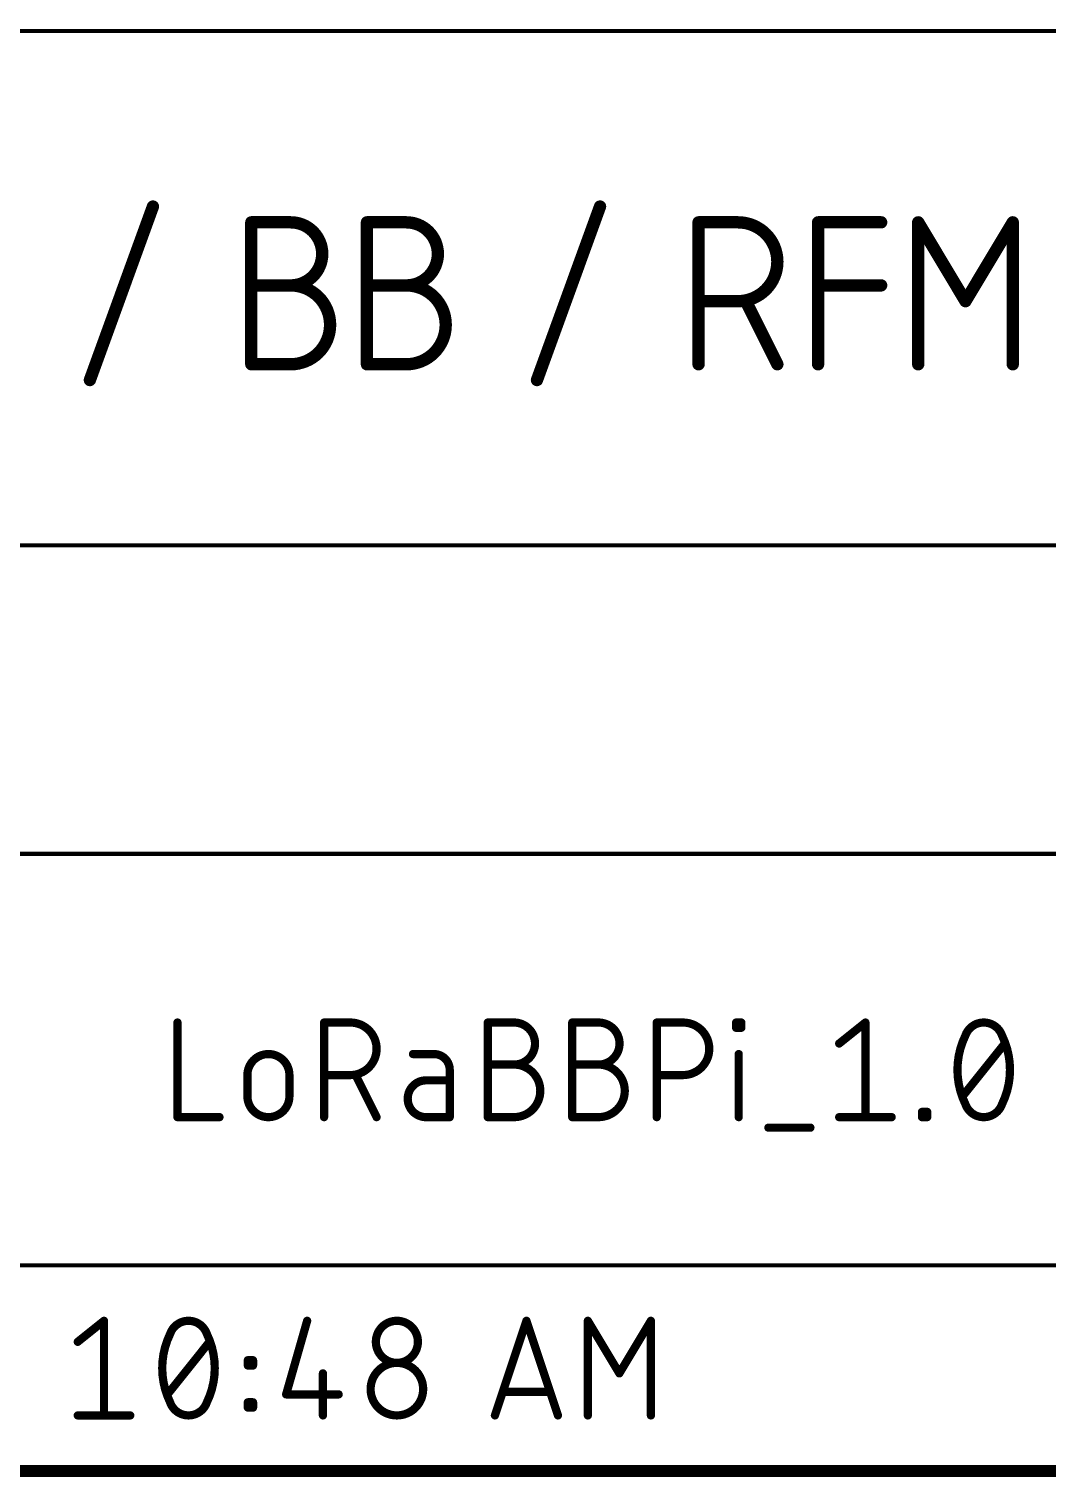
# Model space of a CAD drawing. Extents: x 0 to 264, y 0 to 180.
# Drawn here: x 195.31 to 220.47, y -0.15 to 35.61 of the extents above; entities that cross this region are included whole.
import ezdxf

# ---------------------------------------------------------------- set-up
doc = ezdxf.new("R2010")
doc.units = 0
doc.layers.add('91', color=122, linetype='CONTINUOUS')
doc.layers.add('94', color=12, linetype='CONTINUOUS')

msp = doc.modelspace()

# ---------------------------------------------------------------- linework, layer by layer
at = {"layer": '91'}
for points, const_width in [([(196.8191, 26.9409), (198.377, 31.2251)], 0.3048), ([(207.8681, 26.9409), (209.426, 31.2251)], 0.3048), ([(200.8083, 27.3304), (200.8083, 30.8356)], 0.3048), ([(200.8083, 30.8356), (201.782, 30.8356)], 0.3048), ([(203.6658, 27.3304), (203.6658, 30.8356)], 0.3048), ([(203.6658, 30.8356), (204.6395, 30.8356)], 0.3048), ([(211.8614, 27.3304), (211.8614, 30.8356)], 0.3048), ([(211.8614, 30.8356), (212.835, 30.8356)], 0.3048), ([(214.8157, 27.3304), (214.8157, 30.8356)], 0.3048), ([(214.8157, 30.8356), (216.3736, 30.8356)], 0.3048), ([(217.2894, 27.3304), (217.2894, 30.8356)], 0.3048), ([(217.2894, 30.8356), (218.4578, 28.8883)], 0.3048), ([(218.4578, 28.8883), (219.6262, 30.8356)], 0.3048), ([(219.6262, 30.8356), (219.6262, 27.3304)], 0.3048), ([(200.8083, 29.2777), (201.782, 29.2777)], 0.3048), ([(203.6658, 29.2777), (204.6395, 29.2777)], 0.3048), ([(214.8157, 29.2777), (216.3736, 29.2777)], 0.3048), ([(212.835, 28.8883), (211.8614, 28.8883)], 0.3048), ([(213.8087, 27.3304), (213.0298, 28.8883)], 0.3048), ([(201.782, 27.3304), (200.8083, 27.3304)], 0.3048), ([(204.6395, 27.3304), (203.6658, 27.3304)], 0.3048), ([(198.9836, 11.0744), (198.9836, 8.7376)], 0.2032), ([(202.6065, 8.7376), (202.6065, 11.0744)], 0.2032), ([(202.6065, 11.0744), (203.2556, 11.0744)], 0.2032), ([(206.6515, 8.7376), (206.6515, 11.0744)], 0.2032), ([(206.6515, 11.0744), (207.3006, 11.0744)], 0.2032), ([(208.7393, 8.7376), (208.7393, 11.0744)], 0.2032), ([(208.7393, 11.0744), (209.3885, 11.0744)], 0.2032), ([(210.8272, 8.7376), (210.8272, 11.0744)], 0.2032), ([(210.8272, 11.0744), (211.4763, 11.0744)], 0.2032), ([(212.7886, 10.9446), (212.7886, 11.0744)], 0.2032), ([(212.7886, 11.0744), (212.9184, 11.0744)], 0.2032), ([(212.9184, 11.0744), (212.9184, 10.9446)], 0.2032), ([(215.3362, 10.5551), (215.9853, 11.0744)], 0.2032), ([(215.9853, 11.0744), (215.9853, 8.7376)], 0.2032), ([(212.9184, 10.9446), (212.7886, 10.9446)], 0.2032), ([(205.3227, 10.2955), (204.8034, 10.2955)], 0.2032), ([(212.8535, 8.7376), (212.8535, 10.2955)], 0.2032), ([(218.389, 9.2569), (219.4276, 10.5551)], 0.2032), ([(206.6515, 10.0358), (207.3006, 10.0358)], 0.2032), ([(208.7393, 10.0358), (209.3885, 10.0358)], 0.2032), ([(200.7117, 9.2569), (200.7117, 9.7762)], 0.2032), ([(201.7503, 9.7762), (201.7503, 9.2569)], 0.2032), ([(203.2556, 9.7762), (202.6065, 9.7762)], 0.2032), ([(203.9047, 8.7376), (203.3855, 9.7762)], 0.2032), ([(205.7121, 9.6464), (205.1279, 9.6464)], 0.2032), ([(205.7121, 8.7376), (205.7121, 9.906)], 0.2032), ([(211.4763, 9.7762), (210.8272, 9.7762)], 0.2032), ([(217.3819, 8.7376), (217.3819, 8.8674)], 0.2032), ([(217.3819, 8.8674), (217.5117, 8.8674)], 0.2032), ([(217.5117, 8.8674), (217.5117, 8.7376)], 0.2032), ([(198.9836, 8.7376), (200.0222, 8.7376)], 0.2032), ([(205.1279, 8.7376), (205.7121, 8.7376)], 0.2032), ([(207.3006, 8.7376), (206.6515, 8.7376)], 0.2032), ([(209.3885, 8.7376), (208.7393, 8.7376)], 0.2032), ([(215.3362, 8.7376), (216.6344, 8.7376)], 0.2032), ([(217.5117, 8.7376), (217.3819, 8.7376)], 0.2032), ([(213.5869, 8.478), (214.6255, 8.478)], 0.2032)]:
    msp.add_lwpolyline(points, dxfattribs=dict(at, const_width=const_width))
for points, const_width in [([(198.4486, 31.199, 1), (198.3054, 31.2511)], 0.1524), ([(209.4976, 31.199, 1), (209.3544, 31.2511)], 0.1524), ([(200.8845, 30.8356, 1), (200.7321, 30.8356)], 0.1524), ([(200.8083, 30.9118, 1), (200.8083, 30.7594)], 0.1524), ([(201.782, 29.2777, 1), (201.782, 30.8356)], 0.3048), ([(201.782, 30.9118, 1), (201.782, 30.7594)], 0.1524), ([(201.782, 30.7594, 1), (201.782, 30.9118)], 0.1524), ([(203.742, 30.8356, 1), (203.5896, 30.8356)], 0.1524), ([(203.6658, 30.9118, 1), (203.6658, 30.7594)], 0.1524), ([(204.6395, 29.2777, 1), (204.6395, 30.8356)], 0.3048), ([(204.6395, 30.9118, 1), (204.6395, 30.7594)], 0.1524), ([(204.6395, 30.7594, 1), (204.6395, 30.9118)], 0.1524), ([(211.9376, 30.8356, 1), (211.7852, 30.8356)], 0.1524), ([(211.8614, 30.9118, 1), (211.8614, 30.7594)], 0.1524), ([(212.835, 28.8883, 1), (212.835, 30.8356)], 0.3048), ([(212.835, 30.9118, 1), (212.835, 30.7594)], 0.1524), ([(212.835, 30.7594, 1), (212.835, 30.9118)], 0.1524), ([(214.8919, 30.8356, 1), (214.7395, 30.8356)], 0.1524), ([(214.8157, 30.9118, 1), (214.8157, 30.7594)], 0.1524), ([(216.3736, 30.7594, 1), (216.3736, 30.9118)], 0.1524), ([(217.3656, 30.8356, 1), (217.2132, 30.8356)], 0.1524), ([(217.3548, 30.8748, 1), (217.2241, 30.7964)], 0.1524), ([(219.7024, 30.8356, 1), (219.55, 30.8356)], 0.1524), ([(219.6916, 30.7964, 1), (219.5609, 30.8748)], 0.1524), ([(200.8083, 29.3539, 1), (200.8083, 29.2015)], 0.1524), ([(201.782, 27.3304, 1), (201.782, 29.2777)], 0.3048), ([(201.782, 29.3539, 1), (201.782, 29.2015)], 0.1524), ([(201.782, 29.3539, 1), (201.782, 29.2015)], 0.1524), ([(201.782, 29.2015, 1), (201.782, 29.3539)], 0.1524), ([(203.6658, 29.3539, 1), (203.6658, 29.2015)], 0.1524), ([(204.6395, 27.3304, 1), (204.6395, 29.2777)], 0.3048), ([(204.6395, 29.3539, 1), (204.6395, 29.2015)], 0.1524), ([(204.6395, 29.3539, 1), (204.6395, 29.2015)], 0.1524), ([(204.6395, 29.2015, 1), (204.6395, 29.3539)], 0.1524), ([(214.8157, 29.3539, 1), (214.8157, 29.2015)], 0.1524), ([(216.3736, 29.2015, 1), (216.3736, 29.3539)], 0.1524), ([(211.8614, 28.9645, 1), (211.8614, 28.8121)], 0.1524), ([(212.835, 28.9645, 1), (212.835, 28.8121)], 0.1524), ([(212.835, 28.8121, 1), (212.835, 28.9645)], 0.1524), ([(213.0979, 28.9223, 1), (212.9616, 28.8542)], 0.1524), ([(218.3925, 28.9275, 1), (218.5232, 28.8491)], 0.1524), ([(218.3925, 28.8491, 1), (218.5232, 28.9275)], 0.1524), ([(200.8083, 27.4066, 1), (200.8083, 27.2542)], 0.1524), ([(200.7321, 27.3304, 1), (200.8845, 27.3304)], 0.1524), ([(201.782, 27.4066, 1), (201.782, 27.2542)], 0.1524), ([(201.782, 27.2542, 1), (201.782, 27.4066)], 0.1524), ([(203.6658, 27.4066, 1), (203.6658, 27.2542)], 0.1524), ([(203.5896, 27.3304, 1), (203.742, 27.3304)], 0.1524), ([(204.6395, 27.4066, 1), (204.6395, 27.2542)], 0.1524), ([(204.6395, 27.2542, 1), (204.6395, 27.4066)], 0.1524), ([(211.7852, 27.3304, 1), (211.9376, 27.3304)], 0.1524), ([(213.7406, 27.2963, 1), (213.8769, 27.3645)], 0.1524), ([(214.7395, 27.3304, 1), (214.8919, 27.3304)], 0.1524), ([(217.2132, 27.3304, 1), (217.3656, 27.3304)], 0.1524), ([(219.55, 27.3304, 1), (219.7024, 27.3304)], 0.1524), ([(196.7475, 26.967, 1), (196.8907, 26.9149)], 0.1524), ([(207.7965, 26.967, 1), (207.9397, 26.9149)], 0.1524), ([(199.0344, 11.0744, 1), (198.9328, 11.0744)], 0.1016), ([(202.6573, 11.0744, 1), (202.5557, 11.0744)], 0.1016), ([(202.6065, 11.1252, 1), (202.6065, 11.0236)], 0.1016), ([(203.2556, 9.7762, 1), (203.2556, 11.0744)], 0.2032), ([(203.2556, 11.1252, 1), (203.2556, 11.0236)], 0.1016), ([(203.2556, 11.0236, 1), (203.2556, 11.1252)], 0.1016), ([(206.7023, 11.0744, 1), (206.6007, 11.0744)], 0.1016), ([(206.6515, 11.1252, 1), (206.6515, 11.0236)], 0.1016), ([(207.3006, 10.0358, 1), (207.3006, 11.0744)], 0.2032), ([(207.3006, 11.1252, 1), (207.3006, 11.0236)], 0.1016), ([(207.3006, 11.0236, 1), (207.3006, 11.1252)], 0.1016), ([(208.7901, 11.0744, 1), (208.6885, 11.0744)], 0.1016), ([(208.7393, 11.1252, 1), (208.7393, 11.0236)], 0.1016), ([(209.3885, 10.0358, 1), (209.3885, 11.0744)], 0.2032), ([(209.3885, 11.1252, 1), (209.3885, 11.0236)], 0.1016), ([(209.3885, 11.0236, 1), (209.3885, 11.1252)], 0.1016), ([(210.878, 11.0744, 1), (210.7764, 11.0744)], 0.1016), ([(210.8272, 11.1252, 1), (210.8272, 11.0236)], 0.1016), ([(211.4763, 9.7762, 1), (211.4763, 11.0744)], 0.2032), ([(211.4763, 11.1252, 1), (211.4763, 11.0236)], 0.1016), ([(211.4763, 11.0236, 1), (211.4763, 11.1252)], 0.1016), ([(212.8394, 11.0744, 1), (212.7378, 11.0744)], 0.1016), ([(212.7886, 11.1252, 1), (212.7886, 11.0236)], 0.1016), ([(212.9692, 11.0744, 1), (212.8676, 11.0744)], 0.1016), ([(212.9184, 11.0236, 1), (212.9184, 11.1252)], 0.1016), ([(216.0361, 11.0744, 1), (215.9345, 11.0744)], 0.1016), ([(216.017, 11.0347, 1), (215.9536, 11.1141)], 0.1016), ([(218.9083, 11.0744, 0.3205), (218.4539, 10.7498)], 0.2032), ([(219.3627, 10.7498, 0.3205), (218.9083, 11.0744)], 0.2032), ([(218.9083, 11.1252, 1), (218.9083, 11.0236)], 0.1016), ([(218.9083, 11.0236, 1), (218.9083, 11.1252)], 0.1016), ([(212.7886, 10.9954, 1), (212.7886, 10.8938)], 0.1016), ([(212.7378, 10.9446, 1), (212.8394, 10.9446)], 0.1016), ([(212.8676, 10.9446, 1), (212.9692, 10.9446)], 0.1016), ([(212.9184, 10.8938, 1), (212.9184, 10.9954)], 0.1016), ([(218.4539, 10.7498, 0.1139), (218.2592, 9.906)], 0.2032), ([(218.4059, 10.7663, 1), (218.502, 10.7334)], 0.1016), ([(218.4996, 10.7276, 1), (218.4083, 10.7721)], 0.1016), ([(219.4084, 10.7721, 1), (219.317, 10.7276)], 0.1016), ([(219.5574, 9.906, 0.1139), (219.3627, 10.7498)], 0.2032), ([(219.3146, 10.7334, 1), (219.4108, 10.7663)], 0.1016), ([(201.7503, 9.7762, 1), (200.7117, 9.7762)], 0.2032), ([(204.8034, 10.3463, 1), (204.8034, 10.2447)], 0.1016), ([(205.7121, 9.906, 0.4142), (205.3227, 10.2955)], 0.2032), ([(205.3227, 10.3463, 1), (205.3227, 10.2447)], 0.1016), ([(205.3227, 10.2447, 1), (205.3227, 10.3463)], 0.1016), ([(212.9043, 10.2955, 1), (212.8027, 10.2955)], 0.1016), ([(215.3045, 10.5948, 1), (215.3679, 10.5154)], 0.1016), ([(219.4673, 10.5234, 1), (219.3879, 10.5868)], 0.1016), ([(206.6515, 10.0866, 1), (206.6515, 9.985)], 0.1016), ([(207.3006, 8.7376, 1), (207.3006, 10.0358)], 0.2032), ([(207.3006, 10.0866, 1), (207.3006, 9.985)], 0.1016), ([(207.3006, 10.0866, 1), (207.3006, 9.985)], 0.1016), ([(207.3006, 9.985, 1), (207.3006, 10.0866)], 0.1016), ([(208.7393, 10.0866, 1), (208.7393, 9.985)], 0.1016), ([(209.3885, 8.7376, 1), (209.3885, 10.0358)], 0.2032), ([(209.3885, 10.0866, 1), (209.3885, 9.985)], 0.1016), ([(209.3885, 10.0866, 1), (209.3885, 9.985)], 0.1016), ([(209.3885, 9.985, 1), (209.3885, 10.0866)], 0.1016), ([(200.7625, 9.7762, 1), (200.6609, 9.7762)], 0.1016), ([(200.6609, 9.7762, 1), (200.7625, 9.7762)], 0.1016), ([(201.8011, 9.7762, 1), (201.6995, 9.7762)], 0.1016), ([(201.6995, 9.7762, 1), (201.8011, 9.7762)], 0.1016), ([(202.6065, 9.827, 1), (202.6065, 9.7254)], 0.1016), ([(203.2556, 9.827, 1), (203.2556, 9.7254)], 0.1016), ([(203.2556, 9.7254, 1), (203.2556, 9.827)], 0.1016), ([(203.4309, 9.7989, 1), (203.34, 9.7535)], 0.1016), ([(205.1279, 9.6464, 1), (205.1279, 8.7376)], 0.2032), ([(205.1279, 9.6972, 1), (205.1279, 9.5956)], 0.1016), ([(205.1279, 9.5956, 1), (205.1279, 9.6972)], 0.1016), ([(205.7629, 9.906, 1), (205.6613, 9.906)], 0.1016), ([(205.6613, 9.906, 1), (205.7629, 9.906)], 0.1016), ([(205.7121, 9.5956, 1), (205.7121, 9.6972)], 0.1016), ([(210.8272, 9.827, 1), (210.8272, 9.7254)], 0.1016), ([(211.4763, 9.827, 1), (211.4763, 9.7254)], 0.1016), ([(211.4763, 9.7254, 1), (211.4763, 9.827)], 0.1016), ([(218.2592, 9.906, 0.1139), (218.4539, 9.0622)], 0.2032), ([(218.31, 9.906, 1), (218.2084, 9.906)], 0.1016), ([(218.2084, 9.906, 1), (218.31, 9.906)], 0.1016), ([(219.3627, 9.0622, 0.1139), (219.5574, 9.906)], 0.2032), ([(219.6082, 9.906, 1), (219.5066, 9.906)], 0.1016), ([(219.5066, 9.906, 1), (219.6082, 9.906)], 0.1016), ([(200.7117, 9.2569, 1), (201.7503, 9.2569)], 0.2032), ([(200.7625, 9.2569, 1), (200.6609, 9.2569)], 0.1016), ([(200.6609, 9.2569, 1), (200.7625, 9.2569)], 0.1016), ([(201.8011, 9.2569, 1), (201.6995, 9.2569)], 0.1016), ([(201.6995, 9.2569, 1), (201.8011, 9.2569)], 0.1016), ([(218.3494, 9.2886, 1), (218.4287, 9.2252)], 0.1016), ([(217.4327, 8.8674, 1), (217.3311, 8.8674)], 0.1016), ([(217.3819, 8.9182, 1), (217.3819, 8.8166)], 0.1016), ([(217.5625, 8.8674, 1), (217.4609, 8.8674)], 0.1016), ([(217.5117, 8.8166, 1), (217.5117, 8.9182)], 0.1016), ([(218.4539, 9.0622, 0.3205), (218.9083, 8.7376)], 0.2032), ([(218.502, 9.0786, 1), (218.4059, 9.0457)], 0.1016), ([(218.4083, 9.0399, 1), (218.4996, 9.0844)], 0.1016), ([(218.9083, 8.7376, 0.3205), (219.3627, 9.0622)], 0.2032), ([(219.317, 9.0844, 1), (219.4084, 9.0399)], 0.1016), ([(219.4108, 9.0457, 1), (219.3146, 9.0786)], 0.1016), ([(198.9836, 8.7884, 1), (198.9836, 8.6868)], 0.1016), ([(198.9328, 8.7376, 1), (199.0344, 8.7376)], 0.1016), ([(200.0222, 8.6868, 1), (200.0222, 8.7884)], 0.1016), ([(202.5557, 8.7376, 1), (202.6573, 8.7376)], 0.1016), ([(203.8593, 8.7149, 1), (203.9502, 8.7603)], 0.1016), ([(205.1279, 8.7884, 1), (205.1279, 8.6868)], 0.1016), ([(205.1279, 8.6868, 1), (205.1279, 8.7884)], 0.1016), ([(205.6613, 8.7376, 1), (205.7629, 8.7376)], 0.1016), ([(205.7121, 8.6868, 1), (205.7121, 8.7884)], 0.1016), ([(206.6515, 8.7884, 1), (206.6515, 8.6868)], 0.1016), ([(206.6007, 8.7376, 1), (206.7023, 8.7376)], 0.1016), ([(207.3006, 8.7884, 1), (207.3006, 8.6868)], 0.1016), ([(207.3006, 8.6868, 1), (207.3006, 8.7884)], 0.1016), ([(208.7393, 8.7884, 1), (208.7393, 8.6868)], 0.1016), ([(208.6885, 8.7376, 1), (208.7901, 8.7376)], 0.1016), ([(209.3885, 8.7884, 1), (209.3885, 8.6868)], 0.1016), ([(209.3885, 8.6868, 1), (209.3885, 8.7884)], 0.1016), ([(210.7764, 8.7376, 1), (210.878, 8.7376)], 0.1016), ([(212.8027, 8.7376, 1), (212.9043, 8.7376)], 0.1016), ([(215.3362, 8.7884, 1), (215.3362, 8.6868)], 0.1016), ([(215.9345, 8.7376, 1), (216.0361, 8.7376)], 0.1016), ([(216.6344, 8.6868, 1), (216.6344, 8.7884)], 0.1016), ([(217.3819, 8.7884, 1), (217.3819, 8.6868)], 0.1016), ([(217.3311, 8.7376, 1), (217.4327, 8.7376)], 0.1016), ([(217.4609, 8.7376, 1), (217.5625, 8.7376)], 0.1016), ([(217.5117, 8.6868, 1), (217.5117, 8.7884)], 0.1016), ([(218.9083, 8.7884, 1), (218.9083, 8.6868)], 0.1016), ([(218.9083, 8.6868, 1), (218.9083, 8.7884)], 0.1016), ([(213.5869, 8.5288, 1), (213.5869, 8.4272)], 0.1016), ([(214.6255, 8.4272, 1), (214.6255, 8.5288)], 0.1016)]:
    msp.add_lwpolyline(points, format="xyb", dxfattribs=dict(at, const_width=const_width))
at = {"layer": '94'}
for points, const_width in [([(264.16, 35.56), (162.56, 35.56)], 0.1016), ([(162.56, 22.86), (264.16, 22.86)], 0.1016), ([(250.19, 15.24), (162.56, 15.24)], 0.1016), ([(162.56, 5.08), (233.68, 5.08)], 0.1016), ([(196.5188, 3.1891), (197.1679, 3.7084)], 0.2032), ([(197.1679, 3.7084), (197.1679, 1.3716)], 0.2032), ([(202.1881, 3.7084), (201.6689, 1.8909)], 0.2032), ([(206.8283, 1.3716), (207.6073, 3.7084)], 0.2032), ([(207.6073, 3.7084), (208.3862, 1.3716)], 0.2032), ([(209.125, 1.3716), (209.125, 3.7084)], 0.2032), ([(209.125, 3.7084), (209.9039, 2.4102)], 0.2032), ([(209.9039, 2.4102), (210.6829, 3.7084)], 0.2032), ([(210.6829, 3.7084), (210.6829, 1.3716)], 0.2032), ([(198.7365, 1.8909), (199.775, 3.1891)], 0.2032), ([(200.7219, 2.6049), (200.7219, 2.7347)], 0.2032), ([(200.7219, 2.7347), (200.8518, 2.7347)], 0.2032), ([(200.8518, 2.6049), (200.7219, 2.6049)], 0.2032), ([(200.8518, 2.7347), (200.8518, 2.6049)], 0.2032), ([(202.5776, 2.4102), (202.5776, 1.3716)], 0.2032), ([(200.7219, 1.5663), (200.7219, 1.6962)], 0.2032), ([(200.7219, 1.6962), (200.8518, 1.6962)], 0.2032), ([(200.8518, 1.6962), (200.8518, 1.5663)], 0.2032), ([(201.6689, 1.8909), (202.9671, 1.8909)], 0.2032), ([(208.1915, 1.9558), (207.0231, 1.9558)], 0.2032), ([(196.5188, 1.3716), (197.817, 1.3716)], 0.2032), ([(200.8518, 1.5663), (200.7219, 1.5663)], 0.2032), ([(0, 0), (264.16, 0)], 0.3), ([(162.56, 0), (233.68, 0)], 0.1016)]:
    msp.add_lwpolyline(points, dxfattribs=dict(at, const_width=const_width))
for points, const_width in [([(197.2187, 3.7084, 1), (197.1171, 3.7084)], 0.1016), ([(197.1996, 3.6687, 1), (197.1361, 3.7481)], 0.1016), ([(199.2557, 3.7084, 0.3205), (198.8014, 3.3838)], 0.2032), ([(199.7101, 3.3838, 0.3205), (199.2557, 3.7084)], 0.2032), ([(199.2557, 3.7592, 1), (199.2557, 3.6576)], 0.1016), ([(199.2557, 3.6576, 1), (199.2557, 3.7592)], 0.1016), ([(202.237, 3.6944, 1), (202.1393, 3.7224)], 0.1016), ([(204.9251, 3.1891, 1), (203.8866, 3.1891)], 0.2032), ([(207.6554, 3.7245, 1), (207.5591, 3.6923)], 0.1016), ([(207.6554, 3.6923, 1), (207.5591, 3.7245)], 0.1016), ([(209.1758, 3.7084, 1), (209.0742, 3.7084)], 0.1016), ([(209.1685, 3.7345, 1), (209.0814, 3.6823)], 0.1016), ([(210.7337, 3.7084, 1), (210.632, 3.7084)], 0.1016), ([(210.7264, 3.6823, 1), (210.6393, 3.7345)], 0.1016), ([(196.487, 3.2288, 1), (196.5505, 3.1494)], 0.1016), ([(198.8014, 3.3838, 0.1139), (198.6066, 2.54)], 0.2032), ([(198.7533, 3.4003, 1), (198.8494, 3.3674)], 0.1016), ([(198.847, 3.3616, 1), (198.7557, 3.4061)], 0.1016), ([(199.9049, 2.54, 0.1139), (199.7101, 3.3838)], 0.2032), ([(199.7558, 3.4061, 1), (199.6645, 3.3616)], 0.1016), ([(199.6621, 3.3674, 1), (199.7582, 3.4003)], 0.1016), ([(199.8147, 3.1574, 1), (199.7354, 3.2208)], 0.1016), ([(203.8865, 3.1891, 1), (204.9251, 3.1891)], 0.2032), ([(203.9374, 3.1891, 1), (203.8357, 3.1891)], 0.1016), ([(203.8358, 3.1891, 1), (203.9374, 3.1891)], 0.1016), ([(204.9759, 3.1891, 1), (204.8743, 3.1891)], 0.1016), ([(204.8743, 3.1891, 1), (204.9759, 3.1891)], 0.1016), ([(198.6066, 2.54, 0.1139), (198.8014, 1.6962)], 0.2032), ([(198.6574, 2.54, 1), (198.5558, 2.54)], 0.1016), ([(198.5558, 2.54, 1), (198.6574, 2.54)], 0.1016), ([(199.7101, 1.6962, 0.1139), (199.9049, 2.54)], 0.2032), ([(199.9557, 2.54, 1), (199.8541, 2.54)], 0.1016), ([(199.8541, 2.54, 1), (199.9557, 2.54)], 0.1016), ([(200.7727, 2.7347, 1), (200.6711, 2.7347)], 0.1016), ([(200.7219, 2.7855, 1), (200.7219, 2.6839)], 0.1016), ([(200.7219, 2.6557, 1), (200.7219, 2.5541)], 0.1016), ([(200.6711, 2.6049, 1), (200.7727, 2.6049)], 0.1016), ([(200.9026, 2.7347, 1), (200.801, 2.7347)], 0.1016), ([(200.801, 2.6049, 1), (200.9026, 2.6049)], 0.1016), ([(200.8518, 2.6839, 1), (200.8518, 2.7855)], 0.1016), ([(200.8518, 2.5541, 1), (200.8518, 2.6557)], 0.1016), ([(202.6284, 2.4102, 1), (202.5268, 2.4102)], 0.1016), ([(205.055, 2.0207, 1), (203.7567, 2.0207)], 0.2032), ([(209.8604, 2.4363, 1), (209.9475, 2.384)], 0.1016), ([(209.8604, 2.384, 1), (209.9475, 2.4363)], 0.1016), ([(198.6968, 1.9226, 1), (198.7761, 1.8592)], 0.1016), ([(198.8014, 1.6962, 0.3205), (199.2557, 1.3716)], 0.2032), ([(198.8494, 1.7126, 1), (198.7533, 1.6797)], 0.1016), ([(199.2557, 1.3716, 0.3205), (199.7101, 1.6962)], 0.2032), ([(199.7582, 1.6797, 1), (199.6621, 1.7126)], 0.1016), ([(200.7727, 1.6962, 1), (200.6711, 1.6962)], 0.1016), ([(200.7219, 1.747, 1), (200.7219, 1.6454)], 0.1016), ([(200.9026, 1.6962, 1), (200.801, 1.6962)], 0.1016), ([(200.8518, 1.6454, 1), (200.8518, 1.747)], 0.1016), ([(201.62, 1.9048, 1), (201.7177, 1.8769)], 0.1016), ([(201.6689, 1.9417, 1), (201.6689, 1.8401)], 0.1016), ([(202.9671, 1.8401, 1), (202.9671, 1.9417)], 0.1016), ([(203.7567, 2.0207, 1), (205.055, 2.0207)], 0.2032), ([(203.8075, 2.0207, 1), (203.7059, 2.0207)], 0.1016), ([(203.7059, 2.0207, 1), (203.8075, 2.0207)], 0.1016), ([(205.1058, 2.0207, 1), (205.0042, 2.0207)], 0.1016), ([(205.0042, 2.0207, 1), (205.1058, 2.0207)], 0.1016), ([(207.0231, 2.0066, 1), (207.0231, 1.905)], 0.1016), ([(208.1915, 1.905, 1), (208.1915, 2.0066)], 0.1016), ([(196.5188, 1.4224, 1), (196.5188, 1.3208)], 0.1016), ([(197.817, 1.3208, 1), (197.817, 1.4224)], 0.1016), ([(198.7557, 1.6739, 1), (198.847, 1.7184)], 0.1016), ([(199.2557, 1.4224, 1), (199.2557, 1.3208)], 0.1016), ([(199.2557, 1.3208, 1), (199.2557, 1.4224)], 0.1016), ([(199.6645, 1.7184, 1), (199.7558, 1.6739)], 0.1016), ([(200.7219, 1.6171, 1), (200.7219, 1.5155)], 0.1016), ([(200.6711, 1.5663, 1), (200.7727, 1.5663)], 0.1016), ([(200.801, 1.5663, 1), (200.9026, 1.5663)], 0.1016), ([(200.8518, 1.5155, 1), (200.8518, 1.6171)], 0.1016), ([(206.7801, 1.3877, 1), (206.8765, 1.3555)], 0.1016), ([(208.338, 1.3555, 1), (208.4344, 1.3877)], 0.1016), ([(197.1171, 1.3716, 1), (197.2187, 1.3716)], 0.1016), ([(202.5268, 1.3716, 1), (202.6284, 1.3716)], 0.1016), ([(209.0742, 1.3716, 1), (209.1758, 1.3716)], 0.1016), ([(210.632, 1.3716, 1), (210.7337, 1.3716)], 0.1016)]:
    msp.add_lwpolyline(points, format="xyb", dxfattribs=dict(at, const_width=const_width))

doc.saveas('drawing.dxf')
